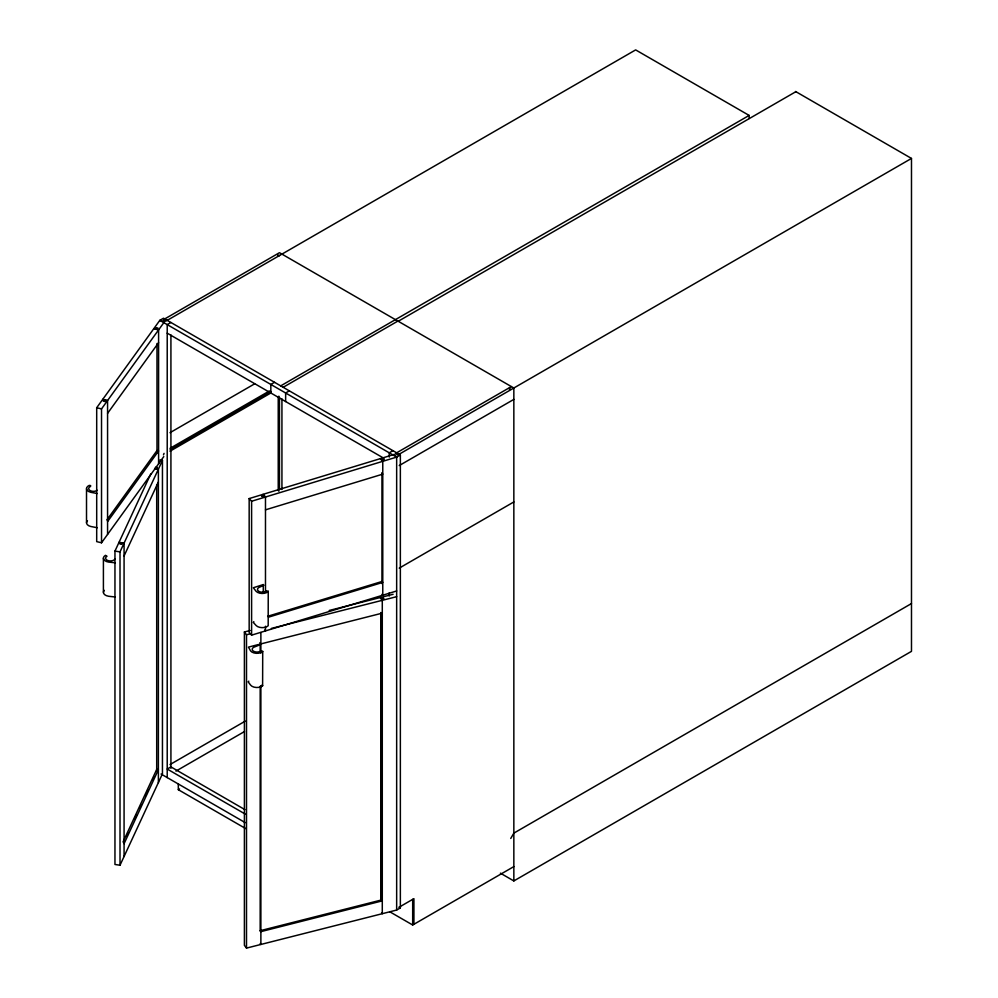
<?xml version="1.0" encoding="UTF-8"?>
<svg xmlns="http://www.w3.org/2000/svg" width="998" height="998" viewBox="0 0 998 998"><rect width="100%" height="100%" fill="white"/><g stroke="black" fill="none" stroke-linecap="round" stroke-linejoin="round"><path stroke-width="1.5" d="M268.237 591.303L268.188 591.589A6.974 4.029 0 0 1 256.112 591.315L253.33 587.747L263.272 584.579L263.871 585.29L260.041 586.986A4.803 2.769 0 0 0 258.756 591.315A4.803 2.769 0 0 0 266.341 590.916L268.237 591.303L268.188 625.771A6.974 4.029 0 0 1 256.112 625.496L253.305 622.415L253.816 621.642M262.711 651.395L262.611 651.682A6.974 4.029 0 0 1 250.598 650.921L248.452 647.116L258.582 644.496L259.068 645.145L255.064 646.754A4.803 2.769 0 0 0 253.255 651.033A4.803 2.769 0 0 0 260.865 650.933L262.711 651.395L262.611 685.863A6.974 4.029 0 0 1 250.598 685.102L248.153 681.834L248.801 681.16M262.686 685.726L262.037 685.015M163.485 454.876L164.059 453.366M159.917 460.041L162.449 460.427L162.449 773.799L120.01 865.241L114.957 864.468L114.957 551.096L150.735 473.988M120.696 542.6L120.022 544.06L121.706 544.322L122.38 542.862M155.014 468.661L155.688 467.201L157.372 467.463L156.698 468.923M120.01 865.241L120.01 551.882L162.449 460.427M124.076 555.948L158.383 482.009M123.028 842.013L156.698 769.47L158.383 769.732L124.076 843.672M126.871 835.887L128.218 832.993M134.605 819.208L136.539 815.042M139.87 807.881L141.167 805.087M145.571 795.581L148.153 790.017M152.819 779.974L154.116 777.192M510.751 838.47L513.845 833.13L911.486 603.553M163.784 456.597L101.522 542.787L96.694 541.627L96.694 407.733L159.817 320.346L163.51 318.212L400.36 454.951L400.36 907.906L396.655 910.051L246.506 948.1L244.398 945.331L244.398 631.971L250.149 630.511M104.353 399.749L103.343 401.146L104.952 401.533L105.963 400.136M155.376 329.103L156.387 327.706L157.996 328.105L156.985 329.49M101.522 542.787L101.522 408.893L164.645 321.518L159.817 320.346L396.655 457.096L400.36 454.951M107.572 413.347L158.595 342.701M106.873 519.958L156.985 450.572L158.595 450.959L107.572 521.605M170.92 322.491L167.215 324.624L167.215 777.579M170.009 432.683L254.665 383.818M274.537 382.309L270.832 384.442L270.832 393L170.009 451.208M170.009 448.351L269.448 390.954M170.122 449.711L270.895 391.528M280.7 385.877L749.136 115.419L749.136 118.537M283.17 387.299L397.89 321.069M398.239 321.269L795.88 91.679M289.333 390.854L285.64 393L285.64 401.545M392.95 450.684L389.257 452.818L389.257 457.096M511.375 386.588L508.905 388.01L510.14 388.721L509.529 389.083L508.294 388.359L395.42 453.529L397.89 454.951L911.486 158.433L911.486 651.345L513.845 880.935L500.397 873.163M399.237 465.567L513.845 399.4M399.237 568.124L513.845 501.957M170.009 764.568L245.258 721.13M175.96 771.105L244.485 731.546M178.318 783.655L178.318 789.692L179.553 788.969M399.225 907.132L413.921 898.649L413.921 924.285M389.794 911.785L412.685 924.996L513.845 866.601M115.319 562.797L108.582 562.086A6.974 4.029 0 0 1 105.451 555.337L106.998 556.235A4.803 2.769 0 0 0 107.984 560.589A4.803 2.769 0 0 0 115.02 558.905M115.319 596.991L108.582 596.268A6.974 4.029 0 0 1 104.341 590.367M97.317 493.536L90.806 492.313A6.974 4.029 0 0 1 89.246 485.39L90.606 485.589L90.581 486.4A4.803 2.769 0 0 0 90.082 490.554A4.803 2.769 0 0 0 97.28 490.292M97.317 527.73L90.806 526.495A6.974 4.029 0 0 1 87.45 520.756M396.655 590.978L251.596 635.14L249.163 632.47L249.163 498.576L394.21 454.414L396.655 457.096L396.655 910.051M263.859 495.233L261.538 495.944L262.362 496.829L264.67 496.131M381.136 459.542L383.457 458.831L384.267 459.729L381.947 460.427M249.163 498.576L251.596 501.246L396.655 457.096M265.48 509.841L382.77 474.137L381.947 473.252M267.639 616.302L381.947 581.497L382.77 582.395L268.45 617.188M329.215 610.477L393.112 594.284M380.874 598.476L383.269 597.877L383.968 598.8L381.573 599.399M244.398 631.971L246.506 634.74L250.81 633.643M271.369 628.428L396.655 596.679M382.284 613.146L260.877 643.91L260.179 642.986M154.59 468.598L158.383 469.185L158.383 782.557M119.012 542.338L124.076 543.124L124.076 856.484M114.957 551.096L120.01 551.882M153.767 328.716L158.595 329.876L158.595 463.771M102.744 399.362L107.572 400.535L107.572 534.417M96.694 407.733L101.522 408.893M795.543 91.479L911.486 158.433M749.136 115.419L635.651 49.9L165.98 321.069L163.51 319.634L279.465 252.694L513.845 388.01L513.845 880.935M279.465 255.538L277.619 255.189L278.854 255.9M167.215 333.17L383.868 458.257M244.922 809.628L170.92 766.901L167.215 769.034L245.258 814.094M399.125 907.194L400.36 907.906M161.052 774.024L245.258 822.639M178.318 789.692L245.67 828.565M380.325 458.643L382.77 461.313L382.77 595.207L381.947 594.321M263.048 494.347L265.48 497.016L265.48 591.989M264.67 630.025L265.48 630.911L265.48 626.245M380.176 597.553L382.284 600.322L382.284 913.694L381.573 912.771M260.179 943.534L260.877 944.457L260.877 685.663M412.685 899.36L412.685 924.996M389.257 592.912L389.257 596.018M381.947 472.877L381.947 583.643M381.573 613.433L381.573 900.296M380.874 612.51L380.874 901.157M281.935 398.863L281.935 489.482M279.465 397.366L279.465 489.344M278.854 396.156L278.854 491.266M278.23 396.655L278.23 490.193M263.272 584.579L263.272 592.35M260.877 632.52L260.877 652.917M260.179 642.637L260.179 650.434M260.179 686.3L260.179 931.059M251.596 501.246L251.596 635.14M246.506 634.74L246.506 948.1M170.92 334.941L170.92 768.323M156.985 343.499L156.985 452.705M156.698 484.517L156.698 771.379M103.405 558.194L103.405 592.375M86.514 488.583L86.514 522.777M381.573 899.947L260.179 930.71L260.877 931.633L382.284 900.87L381.573 899.947"/></g></svg>
